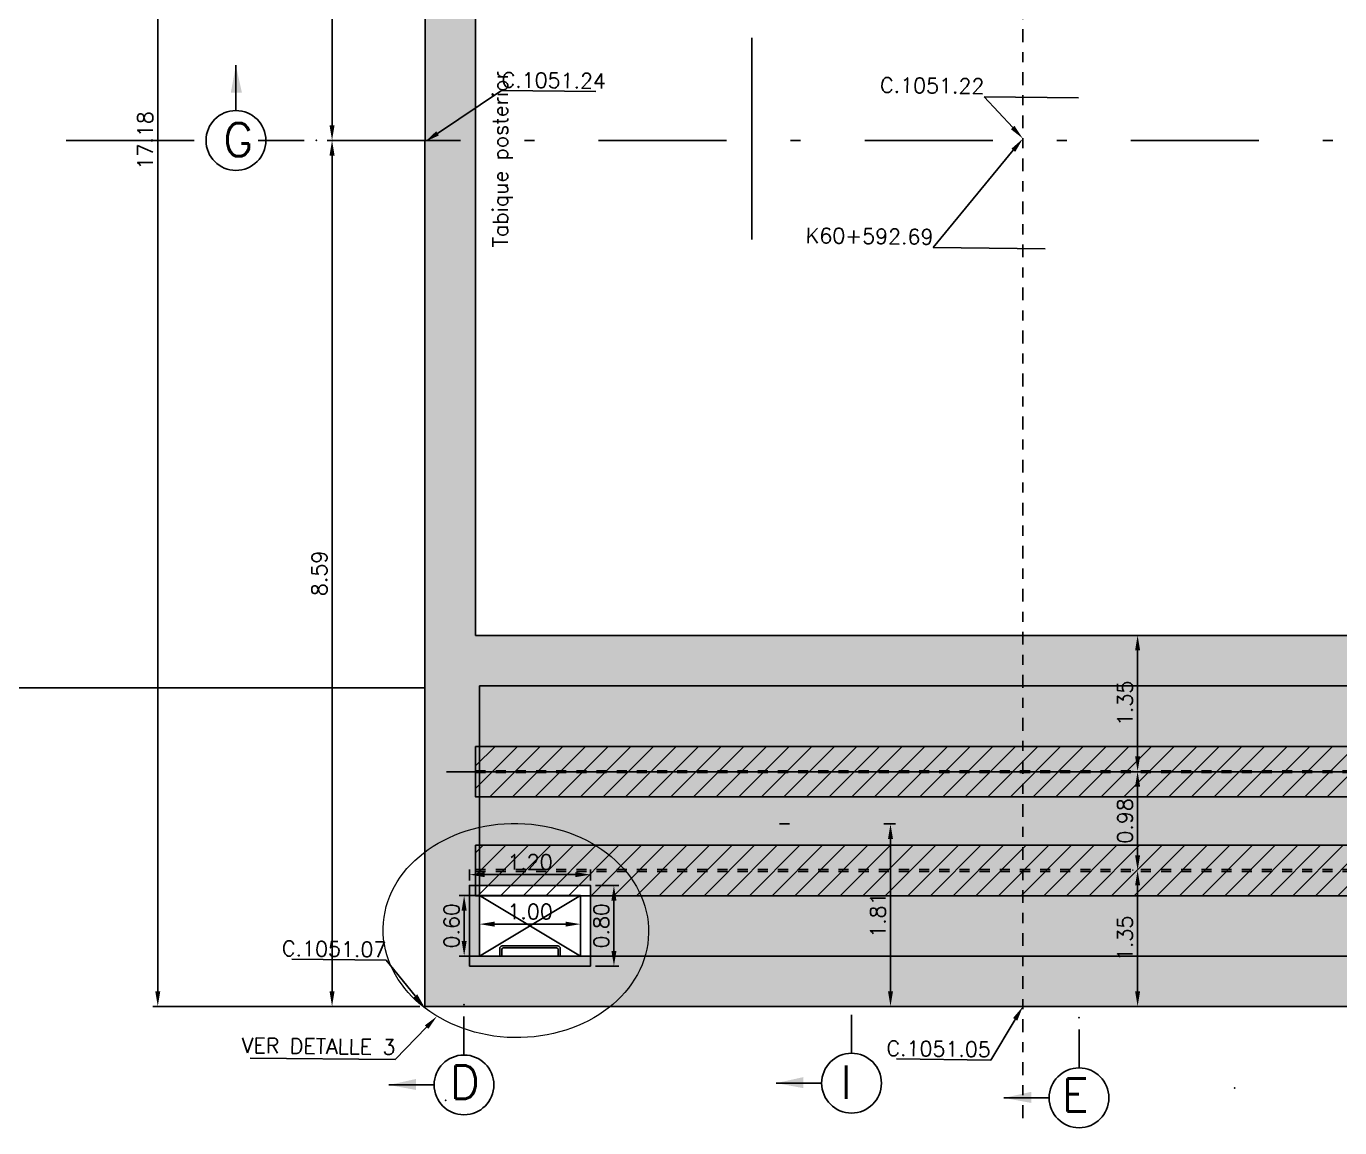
# Model space of a CAD drawing. Header units: metres. Extents: x 1080427 to 1081241, y 976768 to 977288.
# Drawn here: x 1080656.62 to 1080669.65, y 976938.39 to 976949.31 of the extents above; entities that cross this region are included whole.
import ezdxf
from ezdxf import colors
from ezdxf.entities.mleader import LeaderData, LeaderLine
from ezdxf.math import Vec2, Vec3

# ---------------------------------------------------------------- set-up
doc = ezdxf.new("R2010")
doc.units = ezdxf.units.M
doc.header["$LTSCALE"] = 25.4
doc.linetypes.add('DASHDOT', pattern=[1, 0.5, -0.25, 0, -0.25])
doc.linetypes.add('HIDDEN', pattern=[0.375, 0.25, -0.125])
for name, color, linetype in [('CIRCULOCONTRAP', 130, 'Continuous'), ('CONTRAPESO', 3, 'Continuous'), ('DGEO_S3E1_NUEV_BVIA', 60, 'Continuous'), ('dgeo_s3e1_nuevSTALBL', 7, 'Continuous'), ('DIMCONTRAPESO', 1, 'Continuous'), ('EJE PUENTE', 41, 'DASHDOT'), ('EJECABLES', 203, 'DASHDOT'), ('ESCALERAGATO', 53, 'Continuous'), ('PERFIL MET', 37, 'Continuous'), ('R175COTR', 7, 'Continuous')]:
    doc.layers.add(name, color=color, linetype=linetype)
for name, color, linetype, lineweight in [('COTA', 1, 'Continuous', 30), ('EJECONTRAPESO', 41, 'DASHDOT', 30), ('OTROS', 8, 'Continuous', 5), ('SOLIDOREFCONT', 254, 'Continuous', 5), ('TAPACCESO', 30, 'Continuous', 30)]:
    doc.layers.add(name, color=color, linetype=linetype, lineweight=lineweight)
doc.styles.add('romans', font='romans.shx')
doc.dimstyles.new('Copy 75', dxfattribs={"dimtxt": 0.15, "dimasz": 0.15, "dimexe": 0.05, "dimexo": 0.05, "dimgap": 0.05, "dimtad": 1, "dimzin": 0, "dimdsep": 46, "dimtxsty": 'romans', "dimcen": 0.002, "dimclrd": 1, "dimclre": 1, "dimclrt": 3, "dimadec": 4, "dimazin": 0, "dimtfac": 1, "dimtofl": 0, "dimtmove": 1, "dimatfit": 3, "dimfxl": 1, "dimtolj": 1, "dimtzin": 0, "dimarcsym": 1})

# ---------------------------------------------------------------- blocks, each defined once
blk = doc.blocks.new('sta_tic')
blk.add_line((0, -0.04164999999999996), (0, 0.04164999999999996))
blk = doc.blocks.new('*D64')
at = {"layer": 'Defpoints', "color": 0, "transparency": 16777216}
for p in [(1080659.928181577, 976948.1799643373), (1080659.649908516, 976939.5894934441), (1080660.570608189, 976939.5894934441)]:
    blk.add_point(p, dxfattribs=at)
at = {"layer": 'DIMCONTRAPESO', "color": 1, "lineweight": -2, "transparency": 16777216}
for p, q in [((1080659.878181577, 976948.1799643373), (1080659.599908516, 976948.1799643373)), ((1080659.649908516, 976948.0299643372), (1080659.649908516, 976939.7394934441)), ((1080660.520608189, 976939.5894934441), (1080659.599908516, 976939.5894934441))]:
    blk.add_line(p, q, dxfattribs=at)
at = {"layer": 'DIMCONTRAPESO', "color": 1, "transparency": 16777216}
for points in [[(1080659.624908516, 976948.0299643372), (1080659.674908516, 976948.0299643372), (1080659.649908516, 976948.1799643373)], [(1080659.624908516, 976939.7394934441), (1080659.674908516, 976939.7394934441), (1080659.649908516, 976939.5894934441)]]:
    blk.add_solid(points, dxfattribs=at)
at = {"layer": 'DIMCONTRAPESO', "color": 3, "transparency": 16777216, "insert": (1080659.524908516, 976943.8847288907), "char_height": 0.15, "attachment_point": 5, "rotation": 90, "style": 'romans'}
blk.add_mtext('\\A1;8.59', dxfattribs=at)
blk = doc.blocks.new('*D157')
at = {"layer": 'Defpoints', "color": 0, "transparency": 16777216}
for p in [(1080662.213263283, 976940.8961763742), (1080661.013263282, 976940.7889934485), (1080662.213263283, 976940.7889934485)]:
    blk.add_point(p, dxfattribs=at)
at = {"layer": 'DIMCONTRAPESO', "color": 1, "lineweight": -2, "transparency": 16777216}
for p, q in [((1080661.013263282, 976940.8389934485), (1080661.013263282, 976940.9461763742)), ((1080662.213263283, 976940.8389934485), (1080662.213263283, 976940.9461763742)), ((1080661.163263282, 976940.8961763742), (1080662.063263283, 976940.8961763742))]:
    blk.add_line(p, q, dxfattribs=at)
at = {"layer": 'DIMCONTRAPESO', "color": 1, "transparency": 16777216}
for points in [[(1080661.163263282, 976940.9211763742), (1080661.163263282, 976940.8711763741), (1080661.013263282, 976940.8961763742)], [(1080662.063263283, 976940.9211763742), (1080662.063263283, 976940.8711763741), (1080662.213263283, 976940.8961763742)]]:
    blk.add_solid(points, dxfattribs=at)
at = {"layer": 'DIMCONTRAPESO', "color": 3, "transparency": 16777216, "insert": (1080661.613263282, 976941.0211763742), "char_height": 0.15, "attachment_point": 5, "style": 'romans'}
blk.add_mtext('\\A1;1.20', dxfattribs=at)
blk = doc.blocks.new('*D158')
at = {"layer": 'Defpoints', "color": 0, "transparency": 16777216}
for p in [(1080661.173263206, 976940.6889934484), (1080660.96027649, 976940.0889934484), (1080661.173263206, 976940.0889934484)]:
    blk.add_point(p, dxfattribs=at)
at = {"layer": 'DIMCONTRAPESO', "color": 1, "lineweight": -2, "transparency": 16777216}
for p, q in [((1080661.123263206, 976940.6889934484), (1080660.91027649, 976940.6889934484)), ((1080660.96027649, 976940.5389934484), (1080660.96027649, 976940.2389934484)), ((1080661.123263206, 976940.0889934484), (1080660.91027649, 976940.0889934484))]:
    blk.add_line(p, q, dxfattribs=at)
at = {"layer": 'DIMCONTRAPESO', "color": 1, "transparency": 16777216}
for points in [[(1080660.93527649, 976940.5389934484), (1080660.98527649, 976940.5389934484), (1080660.96027649, 976940.6889934484)], [(1080660.93527649, 976940.2389934484), (1080660.98527649, 976940.2389934484), (1080660.96027649, 976940.0889934484)]]:
    blk.add_solid(points, dxfattribs=at)
at = {"layer": 'DIMCONTRAPESO', "color": 3, "transparency": 16777216, "insert": (1080660.835276489, 976940.3889934485), "char_height": 0.15, "attachment_point": 5, "rotation": 90, "style": 'romans'}
blk.add_mtext('\\A1;0.60', dxfattribs=at)
blk = doc.blocks.new('*D159')
at = {"layer": 'Defpoints', "color": 0, "transparency": 16777216}
for p in [(1080661.113263282, 976940.4051793386), (1080661.113263282, 976940.1889934485), (1080662.115634172, 976940.1889934485)]:
    blk.add_point(p, dxfattribs=at)
at = {"layer": 'DIMCONTRAPESO', "color": 1, "lineweight": -2, "transparency": 16777216}
for p, q in [((1080661.113263282, 976940.2389934486), (1080661.113263282, 976940.4551793387)), ((1080662.115634172, 976940.2389934486), (1080662.115634172, 976940.4551793387)), ((1080661.965634172, 976940.4051793386), (1080661.263263282, 976940.4051793386))]:
    blk.add_line(p, q, dxfattribs=at)
at = {"layer": 'DIMCONTRAPESO', "color": 1, "transparency": 16777216}
for points in [[(1080661.263263282, 976940.4301793387), (1080661.263263282, 976940.3801793386), (1080661.113263282, 976940.4051793386)], [(1080661.965634172, 976940.4301793387), (1080661.965634172, 976940.3801793386), (1080662.115634172, 976940.4051793386)]]:
    blk.add_solid(points, dxfattribs=at)
at = {"layer": 'DIMCONTRAPESO', "color": 3, "transparency": 16777216, "insert": (1080661.614448727, 976940.5301793386), "char_height": 0.15, "attachment_point": 5, "style": 'romans'}
blk.add_mtext('\\A1;1.00', dxfattribs=at)
blk = doc.blocks.new('*D160')
at = {"layer": 'Defpoints', "color": 0, "transparency": 16777216}
for p in [(1080662.213263283, 976940.7889934485), (1080662.213263283, 976939.9889934486), (1080662.446070617, 976939.9889934486)]:
    blk.add_point(p, dxfattribs=at)
at = {"layer": 'DIMCONTRAPESO', "color": 1, "lineweight": -2, "transparency": 16777216}
for p, q in [((1080662.263263283, 976940.7889934485), (1080662.496070617, 976940.7889934485)), ((1080662.446070617, 976940.6389934485), (1080662.446070617, 976940.1389934486)), ((1080662.263263283, 976939.9889934486), (1080662.496070617, 976939.9889934486))]:
    blk.add_line(p, q, dxfattribs=at)
at = {"layer": 'DIMCONTRAPESO', "color": 1, "transparency": 16777216}
for points in [[(1080662.421070617, 976940.6389934485), (1080662.471070617, 976940.6389934485), (1080662.446070617, 976940.7889934485)], [(1080662.421070617, 976940.1389934486), (1080662.471070617, 976940.1389934486), (1080662.446070617, 976939.9889934486)]]:
    blk.add_solid(points, dxfattribs=at)
at = {"layer": 'DIMCONTRAPESO', "color": 3, "transparency": 16777216, "insert": (1080662.321070617, 976940.3889934487), "char_height": 0.15, "attachment_point": 5, "rotation": 90, "style": 'romans'}
blk.add_mtext('\\A1;0.80', dxfattribs=at)
blk = doc.blocks.new('*D218')
at = {"layer": 'Defpoints', "color": 0, "transparency": 16777216}
for p in [(1080659.649908516, 976956.7700577831), (1080659.649908516, 976956.7700577831), (1080659.649908516, 976948.1799643373)]:
    blk.add_point(p, dxfattribs=at)
at = {"layer": 'DIMCONTRAPESO', "color": 1, "lineweight": -2, "transparency": 16777216}
blk.add_line((1080659.649908516, 976948.3299643373), (1080659.649908516, 976956.6200577831), dxfattribs=at)
at = {"layer": 'DIMCONTRAPESO', "color": 1, "transparency": 16777216}
for points in [[(1080659.624908516, 976956.6200577831), (1080659.674908516, 976956.6200577831), (1080659.649908516, 976956.7700577831)], [(1080659.624908516, 976948.3299643373), (1080659.674908516, 976948.3299643373), (1080659.649908516, 976948.1799643373)]]:
    blk.add_solid(points, dxfattribs=at)
at = {"layer": 'DIMCONTRAPESO', "color": 3, "transparency": 16777216, "insert": (1080659.524908516, 976952.4750110604), "char_height": 0.15, "attachment_point": 5, "rotation": 90, "style": 'romans'}
blk.add_mtext('\\A1;8.59', dxfattribs=at)
blk = doc.blocks.new('*D505')
at = {"layer": 'COTA', "color": 1, "lineweight": -2, "transparency": 16777216}
for p, q in [((1080665.123263282, 976941.399768764), (1080665.239537978, 976941.399768764)), ((1080665.189537978, 976941.249768764), (1080665.189537978, 976939.7392286262)), ((1080665.123233866, 976939.5892286262), (1080665.239537978, 976939.5892286262))]:
    blk.add_line(p, q, dxfattribs=at)
at = {"layer": 'COTA', "color": 1, "transparency": 16777216}
for points in [[(1080665.164537978, 976941.249768764), (1080665.214537978, 976941.249768764), (1080665.189537978, 976941.399768764)], [(1080665.164537978, 976939.7392286262), (1080665.214537978, 976939.7392286262), (1080665.189537978, 976939.5892286262)]]:
    blk.add_solid(points, dxfattribs=at)
at = {"layer": 'Defpoints', "color": 0, "transparency": 16777216}
for p in [(1080665.073263282, 976941.399768764), (1080665.073233866, 976939.5892286262), (1080665.189537978, 976939.5892286262)]:
    blk.add_point(p, dxfattribs=at)
at = {"layer": 'COTA', "color": 3, "transparency": 16777216, "insert": (1080665.064537978, 976940.4944986952), "char_height": 0.15, "attachment_point": 5, "rotation": 90, "style": 'romans'}
blk.add_mtext('\\A1;1.81', dxfattribs=at)
blk = doc.blocks.new('*D695')
at = {"layer": 'COTA', "color": 1, "lineweight": -2, "transparency": 16777216}
for p, q in [((1080660.523263282, 976956.7704352259), (1080657.871319028, 976956.7704352259)), ((1080657.921319028, 976956.6204352259), (1080657.921319028, 976939.739493508)), ((1080660.522252801, 976939.589493508), (1080657.871319028, 976939.589493508))]:
    blk.add_line(p, q, dxfattribs=at)
at = {"layer": 'COTA', "color": 1, "transparency": 16777216}
for points in [[(1080657.896319028, 976956.6204352259), (1080657.946319028, 976956.6204352259), (1080657.921319028, 976956.7704352259)], [(1080657.896319028, 976939.739493508), (1080657.946319028, 976939.739493508), (1080657.921319028, 976939.589493508)]]:
    blk.add_solid(points, dxfattribs=at)
at = {"layer": 'Defpoints', "color": 0, "transparency": 16777216}
for p in [(1080660.573263282, 976956.7704352259), (1080657.921319028, 976939.589493508), (1080660.572252801, 976939.589493508)]:
    blk.add_point(p, dxfattribs=at)
at = {"layer": 'COTA', "color": 3, "transparency": 16777216, "insert": (1080657.796319028, 976948.1799643671), "char_height": 0.15, "attachment_point": 5, "rotation": 90, "style": 'romans'}
blk.add_mtext('\\A1;17.18', dxfattribs=at)
blk = doc.blocks.new('*D1184')
at = {"layer": 'Defpoints', "color": 0, "transparency": 16777216}
for p in [(1080667.647512689, 976940.9390422414), (1080667.640581415, 976939.5890422415), (1080667.647512689, 976939.5890422415)]:
    blk.add_point(p, dxfattribs=at)
at = {"layer": 'DIMCONTRAPESO', "color": 1, "lineweight": -2, "transparency": 16777216}
for p, q in [((1080667.597512688, 976940.9390422414), (1080667.590581415, 976940.9390422414)), ((1080667.640581415, 976940.7890422414), (1080667.640581415, 976939.7390422415)), ((1080667.597512688, 976939.5890422415), (1080667.590581415, 976939.5890422415))]:
    blk.add_line(p, q, dxfattribs=at)
at = {"layer": 'DIMCONTRAPESO', "color": 1, "transparency": 16777216}
for points in [[(1080667.615581415, 976940.7890422414), (1080667.665581414, 976940.7890422414), (1080667.640581415, 976940.9390422414)], [(1080667.615581415, 976939.7390422415), (1080667.665581414, 976939.7390422415), (1080667.640581415, 976939.5890422415)]]:
    blk.add_solid(points, dxfattribs=at)
at = {"layer": 'DIMCONTRAPESO', "color": 3, "transparency": 16777216, "insert": (1080667.515581414, 976940.2640422416), "char_height": 0.15, "attachment_point": 5, "rotation": 90, "style": 'romans'}
blk.add_mtext('\\A1;1.35', dxfattribs=at)
blk = doc.blocks.new('*D1182')
at = {"layer": 'Defpoints', "color": 0, "transparency": 16777216}
for p in [(1080667.646478428, 976943.2703415144), (1080667.640581415, 976941.9203415144), (1080667.646478428, 976941.9203415144)]:
    blk.add_point(p, dxfattribs=at)
at = {"layer": 'DIMCONTRAPESO', "color": 1, "lineweight": -2, "transparency": 16777216}
for p, q in [((1080667.596478428, 976943.2703415144), (1080667.590581415, 976943.2703415144)), ((1080667.640581415, 976943.1203415144), (1080667.640581415, 976942.0703415144)), ((1080667.596478428, 976941.9203415144), (1080667.590581415, 976941.9203415144))]:
    blk.add_line(p, q, dxfattribs=at)
at = {"layer": 'DIMCONTRAPESO', "color": 1, "transparency": 16777216}
for points in [[(1080667.615581415, 976943.1203415144), (1080667.665581414, 976943.1203415144), (1080667.640581415, 976943.2703415144)], [(1080667.615581415, 976942.0703415144), (1080667.665581414, 976942.0703415144), (1080667.640581415, 976941.9203415144)]]:
    blk.add_solid(points, dxfattribs=at)
at = {"layer": 'DIMCONTRAPESO', "color": 3, "transparency": 16777216, "insert": (1080667.515581414, 976942.5953415144), "char_height": 0.15, "attachment_point": 5, "rotation": 90, "style": 'romans'}
blk.add_mtext('\\A1;1.35', dxfattribs=at)
blk = doc.blocks.new('*D1183')
at = {"layer": 'Defpoints', "color": 0, "transparency": 16777216}
for p in [(1080667.640581415, 976941.9191359531), (1080667.640581415, 976940.9390422414), (1080667.640581415, 976940.9390422414)]:
    blk.add_point(p, dxfattribs=at)
at = {"layer": 'DIMCONTRAPESO', "color": 1, "lineweight": -2, "transparency": 16777216}
blk.add_line((1080667.640581415, 976941.769135953), (1080667.640581415, 976941.0890422415), dxfattribs=at)
at = {"layer": 'DIMCONTRAPESO', "color": 1, "transparency": 16777216}
for points in [[(1080667.615581415, 976941.769135953), (1080667.665581414, 976941.769135953), (1080667.640581415, 976941.9191359531)], [(1080667.615581415, 976941.0890422415), (1080667.665581414, 976941.0890422415), (1080667.640581415, 976940.9390422414)]]:
    blk.add_solid(points, dxfattribs=at)
at = {"layer": 'DIMCONTRAPESO', "color": 3, "transparency": 16777216, "insert": (1080667.515581414, 976941.4290890974), "char_height": 0.15, "attachment_point": 5, "rotation": 90, "style": 'romans'}
blk.add_mtext('\\A1;0.98', dxfattribs=at)

msp = doc.modelspace()

# ---------------------------------------------------------------- hatches: boundary and pattern name
at = {"layer": 'PERFIL MET', "linetype": 'HIDDEN', "ltscale": 0.005}
h = msp.add_hatch(dxfattribs=at)
h.set_pattern_fill('ANSI31', color=256, scale=0.05)
h.set_pattern_definition([(45, (0, -12.18198181025218), (-0.1122532015133644, 0.1122532015133644), [])])
h.paths.add_polyline_path([(1080661.073263282, 976942.1716483897), (1080681.573263282, 976942.1635252528), (1080681.573263282, 976941.6635252528), (1080661.073263282, 976941.6716483897)])
h = msp.add_hatch(dxfattribs=at)
h.set_pattern_fill('ANSI31', color=256, scale=0.05)
h.set_pattern_definition([(45, (0, -13.49315612355713), (-0.1122532015133644, 0.1122532015133644), [])])
h.paths.add_polyline_path([(1080661.073263282, 976941.187574644), (1080681.573263282, 976941.187574644), (1080681.573263282, 976940.687574644), (1080661.073263282, 976940.687574644)])
at = {"layer": 'SOLIDOREFCONT', "transparency": 33554541}
h = msp.add_hatch(color=251, dxfattribs=at)
h.dxf.hatch_style = 1
h.paths.add_polyline_path([(1080660.570652215, 976939.5894934415), (1080677.573259857, 976939.5884934487), (1080677.573259857, 976956.7704352259), (1080660.573263282, 976956.7704352259)])
h.paths.add_polyline_path([(1080661.113263282, 976953.5904881151), (1080661.113263206, 976956.2704881151), (1080677.073263206, 976956.2704881151), (1080677.073263282, 976953.5904881151)], flags=16)
h.paths.add_polyline_path([(1080661.073263282, 976953.0932655472), (1080677.073263282, 976953.0953415143), (1080677.073263282, 976943.2694934485), (1080661.073263282, 976943.2674174814)], flags=16)
h.paths.add_polyline_path([(1080661.113263282, 976942.7694934487), (1080677.073263282, 976942.7694934487), (1080677.073263282, 976940.0889934485), (1080661.113263282, 976940.0889934485)], flags=16)
at = {"layer": 'SOLIDOREFCONT', "transparency": 33554546}
h = msp.add_hatch(color=252, dxfattribs=at)
h.dxf.hatch_style = 1
h.paths.add_polyline_path([(1080662.213263283, 976940.0889934484), (1080662.213263283, 976940.7889934485), (1080661.113263282, 976940.7889934485), (1080661.113263282, 976942.7694934487), (1080677.073263282, 976942.7694934487), (1080677.073263282, 976940.0889934484)])

# ---------------------------------------------------------------- linework, layer by layer
for p, q in [((1080664.803263282, 976939.1245728385), (1080664.803263282, 976939.5057563175)), ((1080660.958571517, 976939.1069330948), (1080660.958571517, 976939.4881165738)), ((1080667.059601367, 976938.9786869587), (1080667.059601367, 976939.3598704376)), ((1080660.664323074, 976938.8096228943), (1080660.213271189, 976938.8096228937)), ((1080664.506632423, 976938.8279419792), (1080664.055580537, 976938.8279419792)), ((1080666.765352923, 976938.6813767586), (1080666.314301037, 976938.6813767586))]:
    msp.add_line(p, q)
for p in [(1080660.958571517, 976939.606768918), (1080667.059601367, 976939.4785227819), (1080668.602584124, 976938.7780392828), (1080660.775882457, 976938.657863606)]:
    msp.add_point(p)
for points in [[(1080660.484126356, 976938.8695445778), (1080660.484126356, 976938.7597874091), (1080660.213271189, 976938.8096228937)], [(1080664.326435704, 976938.8878636629), (1080664.326435704, 976938.7781064942), (1080664.055580537, 976938.8279419792)], [(1080666.585156205, 976938.7412984424), (1080666.585156205, 976938.6315412737), (1080666.314301037, 976938.6813767586)]]:
    msp.add_solid(points)
at = {"layer": 'CIRCULOCONTRAP'}
for centre in [(1080658.696393843, 976948.1799643373), (1080660.958571517, 976938.8103022354), (1080664.803263282, 976938.8279419792), (1080667.059601367, 976938.6820560993)]:
    msp.add_circle(centre, 0.296630859375, dxfattribs=at)
at = {"layer": 'CONTRAPESO'}
for points in [[(1080660.573263282, 976956.7704352259), (1080677.573263206, 976956.7704352259), (1080677.573263282, 976939.5884934484), (1080660.570608189, 976939.5894934441)], [(1080661.073263282, 976943.2703415144), (1080661.073263282, 976953.0903415143), (1080677.073263282, 976953.0903415143), (1080677.073263282, 976943.2703415144)]]:
    msp.add_lwpolyline(points, close=True, dxfattribs=at)
msp.add_lwpolyline([(1080677.073263282, 976940.0889934485), (1080677.073263282, 976940.0889934485), (1080661.113263282, 976940.0889934485), (1080661.113263282, 976942.7685861491), (1080677.073263282, 976942.7685861491), (1080677.073263282, 976940.0889934485)], dxfattribs=at)
at = {"layer": 'DGEO_S3E1_NUEV_BVIA'}
msp.add_line((1080654.269319884, 976942.7480423115), (1080660.573263282, 976942.7480423115), dxfattribs=at)
at = {"layer": 'EJE PUENTE', "ltscale": 0.1}
msp.add_lwpolyline([(1080643.813269292, 976948.1799643373), (1081123.813502475, 976948.1799643373)], dxfattribs=at)
at = {"layer": 'EJECABLES'}
msp.add_lwpolyline([(1080683.238669808, 976941.399768764), (1080659.912205587, 976941.399768764)], dxfattribs=at)
at = {"layer": 'EJECONTRAPESO', "ltscale": 0.01}
msp.add_lwpolyline([(1080666.503263282, 976959.1039032531), (1080666.503263282, 976938.439959088)], dxfattribs=at)
at = {"layer": 'EJECONTRAPESO', "color": 57}
msp.add_lwpolyline([(1080660.785904067, 976941.9175868212), (1080681.727868217, 976941.9175868212)], dxfattribs=at)
at = {"layer": 'ESCALERAGATO'}
for points in [[(1080661.338263282, 976940.1886121978), (1080661.888263283, 976940.1886121978, -0.414213562373095), (1080661.913263283, 976940.1636121977), (1080661.913263283, 976940.0889934485), (1080661.313263282, 976940.0889934485), (1080661.313263282, 976940.1636121977, -0.414213562373095)], [(1080661.348263282, 976940.1686121977), (1080661.878263283, 976940.1686121977, -0.414213562373095), (1080661.893263282, 976940.1536121977), (1080661.893263282, 976940.0889934485), (1080661.333263282, 976940.0889934485), (1080661.333263282, 976940.1536121977, -0.414213562373095)]]:
    msp.add_lwpolyline(points, format="xyb", close=True, dxfattribs=at)
at = {"layer": 'OTROS'}
msp.add_ellipse((1080661.473468515, 976940.3416545695), major_axis=(-1.316474719744053, 0.024813421610995), ratio=0.8068957161346499, start_param=-1.570796326794897, end_param=4.71238898038469, dxfattribs=at)
at = {"layer": 'PERFIL MET'}
for points in [[(1080661.073263282, 976942.1675868212), (1080681.573263282, 976942.1675868212), (1080681.573263282, 976941.6675868212), (1080661.073263282, 976941.6675868212)], [(1080661.073263282, 976941.187574644), (1080681.573263282, 976941.187574644), (1080681.573263282, 976940.687574644), (1080661.073263282, 976940.687574644)]]:
    msp.add_lwpolyline(points, close=True, dxfattribs=at)
at = {"layer": 'PERFIL MET', "linetype": 'HIDDEN', "ltscale": 0.005}
for points in [[(1080661.073263282, 976941.9271118214), (1080681.573263282, 976941.9271118214)], [(1080661.073263282, 976941.9080618214), (1080681.573263282, 976941.9080618214)], [(1080661.073263282, 976940.9470996439), (1080681.573263282, 976940.9470996439)], [(1080661.073263282, 976940.928049644), (1080681.573263282, 976940.928049644)]]:
    msp.add_lwpolyline(points, dxfattribs=at)
at = {"layer": 'R175COTR'}
for p, q in [((1080658.695714502, 976948.4742127808), (1080658.695714502, 976948.9252646668)), ((1080658.993024702, 976948.1799643373), (1080659.374208181, 976948.1799643373))]:
    msp.add_line(p, q, dxfattribs=at)
msp.add_point((1080659.492860526, 976948.1799643373), dxfattribs=at)
msp.add_solid([(1080658.755636186, 976948.6544094993), (1080658.645879017, 976948.6544094993), (1080658.695714502, 976948.9252646668)], dxfattribs=at)
at = {"layer": 'TAPACCESO'}
for p, q in [((1080661.113263282, 976940.6889934485), (1080662.113263282, 976940.0889934485)), ((1080661.113263282, 976940.0889934485), (1080662.113263282, 976940.6889934485))]:
    msp.add_line(p, q, dxfattribs=at)
for points in [[(1080661.013263282, 976939.9889934486), (1080662.213263283, 976939.9889934486), (1080662.213263283, 976940.7889934485), (1080661.013263282, 976940.7889934485)], [(1080661.113263282, 976940.0889934485), (1080662.113263282, 976940.0889934485), (1080662.113263282, 976940.6889934485), (1080661.113263282, 976940.6889934485)]]:
    msp.add_lwpolyline(points, close=True, dxfattribs=at)

# ---------------------------------------------------------------- block references
at = {"layer": 'dgeo_s3e1_nuevSTALBL', "xscale": 24.00960384153662, "yscale": 24.00960384153662, "zscale": 24.00960384153662}
msp.add_blockref('sta_tic', (1080663.813263282, 976948.1980423117), dxfattribs=at)

# ---------------------------------------------------------------- texts
at = {"layer": 'COTA', "color": 3, "insert": (1080661.243594091, 976948.8680626746), "char_height": 0.15, "width": 3.516408503055573, "attachment_point": 3, "rotation": 90, "style": 'romans'}
msp.add_mtext('Tabique posterior\\P', dxfattribs=at)
at = {"layer": 'R175COTR', "insert": (1080658.56925885, 976948.3524504972), "char_height": 0.33, "width": 0.4150010265334458, "attachment_point": 1, "rotation": 359.9999636900451, "style": 'romans'}
msp.add_mtext('{\\C0;G}', dxfattribs=at)
at = {"layer": 'R175COTR', "char_height": 0.33, "width": 0.4150010265334458, "style": 'romans'}
for s, insert, attachment_point in [('{\\C0;D}', (1080661.116018432, 976938.6734924782), 9), ('{\\C0;I}', (1080664.807352667, 976939.003182755), 3), ('{\\C0;E}', (1080667.156625141, 976938.5452463421), 9)]:
    msp.add_mtext(s, dxfattribs=dict(at, insert=insert, attachment_point=attachment_point))

# ---------------------------------------------------------------- dimensions: what is measured, and where the dimension line sits
at = {"layer": 'COTA', "color": 2}
for base, p1, p2, picture, middle in [((1080657.921319028, 976939.589493508), (1080660.573263282, 976956.7704352259), (1080660.572252801, 976939.589493508), '*D695', (1080657.796319028, 976948.1799643671)), ((1080665.189537978, 976939.5892286262), (1080665.073263282, 976941.399768764), (1080665.073233866, 976939.5892286262), '*D505', (1080665.064537978, 976940.4944986952))]:
    dim = msp.add_linear_dim(base=base, p1=p1, p2=p2, angle=90, dimstyle='Copy 75', dxfattribs=at)
    dim.commit()
    dim.dimension.update_dxf_attribs({"geometry": picture, "text_midpoint": middle})
at = {"layer": 'DIMCONTRAPESO', "color": 2}
dim = msp.add_linear_dim(base=(1080659.649908516, 976956.7700577831), p1=(1080659.649908516, 976948.1799643373), p2=(1080659.649908516, 976956.7700577831), angle=90, dimstyle='Copy 75', dxfattribs=at)
dim.commit()
dim.dimension.update_dxf_attribs({"geometry": '*D218', "text_midpoint": (1080659.524908516, 976952.4750110604)})
at = {"layer": 'DIMCONTRAPESO'}
for base, p1, p2, picture, middle in [((1080659.649908516, 976939.5894934441), (1080659.928181577, 976948.1799643373), (1080660.570608189, 976939.5894934441), '*D64', (1080659.524908516, 976943.8847288907)), ((1080667.640581415, 976941.9203415144), (1080667.646478428, 976943.2703415144), (1080667.646478428, 976941.9203415144), '*D1182', (1080667.515581414, 976942.5953415144)), ((1080667.640581415, 976940.9390422414), (1080667.640581415, 976941.9191359531), (1080667.640581415, 976940.9390422414), '*D1183', (1080667.515581414, 976941.4290890974)), ((1080667.640581415, 976939.5890422415), (1080667.647512689, 976940.9390422414), (1080667.647512689, 976939.5890422415), '*D1184', (1080667.515581414, 976940.2640422416)), ((1080660.96027649, 976940.0889934484), (1080661.173263206, 976940.6889934484), (1080661.173263206, 976940.0889934484), '*D158', (1080660.835276489, 976940.3889934485)), ((1080662.446070617, 976939.9889934486), (1080662.213263283, 976940.7889934485), (1080662.213263283, 976939.9889934486), '*D160', (1080662.321070617, 976940.3889934487))]:
    dim = msp.add_linear_dim(base=base, p1=p1, p2=p2, angle=90, dimstyle='Copy 75', dxfattribs=at)
    dim.commit()
    dim.dimension.update_dxf_attribs({"geometry": picture, "text_midpoint": middle})
for base, p1, p2, picture, middle in [((1080662.213263283, 976940.8961763742), (1080661.013263282, 976940.7889934485), (1080662.213263283, 976940.7889934485), '*D157', (1080661.613263282, 976941.0211763742)), ((1080661.113263282, 976940.4051793386), (1080662.115634172, 976940.1889934485), (1080661.113263282, 976940.1889934485), '*D159', (1080661.614448727, 976940.5301793386))]:
    dim = msp.add_linear_dim(base=base, p1=p1, p2=p2, dimstyle='Copy 75', dxfattribs=at)
    dim.commit()
    dim.dimension.update_dxf_attribs({"geometry": picture, "text_midpoint": middle})

# ---------------------------------------------------------------- leaders
at = {"layer": 'COTA'}
ml = msp.add_multileader_mtext('Standard', dxfattribs=at)
ml.set_content('C.1051.24', color=3, style='romans')
ml.set_leader_properties(color=256)
ml.build(insert=Vec2(0, 0))
ml.multileader.update_dxf_attribs({"text_left_attachment_type": 6, "text_right_attachment_type": 6, "dogleg_length": 0, "arrow_head_size": 0.15})
ctx = ml.context
ctx.base_point, ctx.char_height, ctx.arrow_head_size, ctx.landing_gap_size, ctx.plane_origin, ctx.plane_x_axis, ctx.plane_y_axis = Vec3(1080661.33083604, 976948.6762852161), 0.15, 0.15, 0, Vec3(1080658.279153851, 976956.4864719001), Vec3(0.9999352659589028, -0.01137822005845793), Vec3(0.01137822005845793, 0.9999352659589028)
ctx.left_attachment, ctx.right_attachment = 6, 6
notes = []
notes.append((ctx, [(0, (1, 1, 0), (1080661.33083604, 976948.6762852161), (0.9999352659589028, -0.01137822005845793), 0, [(0, [(1080660.571935736, 976948.1666454617)], 0, [])])]))
ctx.mtext.insert, ctx.mtext.text_direction, ctx.mtext.rotation, ctx.mtext.width, ctx.mtext.defined_height, ctx.mtext.flow_direction = Vec3(1080661.33288412, 976948.856273564), Vec3(0.9999352659589028, -0.01137822005845793), 6.271806841595382, 3.572539773101424, 1.208357274911069, 5
ml = msp.add_multileader_mtext('Standard', dxfattribs=at)
ml.set_content('C.1051.22', color=3, style='romans')
ml.set_leader_properties(color=256)
ml.build(insert=Vec2(0, 0))
ml.multileader.update_dxf_attribs({"text_left_attachment_type": 6, "text_right_attachment_type": 6, "dogleg_length": 0, "arrow_head_size": 0.15})
ctx = ml.context
ctx.base_point, ctx.char_height, ctx.arrow_head_size, ctx.landing_gap_size, ctx.plane_origin, ctx.plane_x_axis, ctx.plane_y_axis = Vec3(1080665.012585149, 976948.6258959561), 0.15, 0.15, 0, Vec3(1080664.210481397, 976956.4864719001), Vec3(0.9999352659589028, -0.01137822005845793), Vec3(0.01137822005845793, 0.9999352659589028)
ctx.left_attachment, ctx.right_attachment, ctx.text_align_type = 6, 6, 2
notes.append((ctx, [(1, (1, 1, 0), (1080666.119656336, 976948.613298641), (-1, 0), 0, [(0, [(1080666.503263282, 976948.1980423122)], 0, [])])]))
ctx.mtext.insert, ctx.mtext.text_direction, ctx.mtext.rotation, ctx.mtext.width, ctx.mtext.defined_height, ctx.mtext.alignment, ctx.mtext.flow_direction = Vec3(1080666.121704416, 976948.793286989), Vec3(0.9999352659589028, -0.01137822005845793), 6.271806841595382, 3.572539773101424, 1.208357274911069, 3, 5
ml = msp.add_multileader_mtext('Standard', dxfattribs=at)
ml.set_content('K60+592.69', color=3, style='romans')
ml.set_leader_properties(color=256)
ml.build(insert=Vec2(0, 0))
ml.multileader.update_dxf_attribs({"text_left_attachment_type": 6, "text_right_attachment_type": 6, "dogleg_length": 0, "arrow_head_size": 0.15})
ctx = ml.context
ctx.base_point, ctx.char_height, ctx.arrow_head_size, ctx.landing_gap_size, ctx.plane_origin, ctx.plane_x_axis, ctx.plane_y_axis = Vec3(1080664.264247714, 976947.1336610827), 0.15, 0.15, 0, Vec3(1080664.271684193, 976954.3418322473), Vec3(0.9999352659589026, -0.01137822005845793), Vec3(0.01137822005845793, 0.9999352659589026)
ctx.left_attachment, ctx.right_attachment, ctx.text_align_type = 6, 6, 2
notes.append((ctx, [(1, (1, 1, 0), (1080665.614160323, 976947.1183004857), (-1, 0), 0, [(0, [(1080666.503263282, 976948.1980423122)], 0, [])])]))
ctx.mtext.insert, ctx.mtext.text_direction, ctx.mtext.rotation, ctx.mtext.alignment, ctx.mtext.flow_direction = Vec3(1080665.616208403, 976947.2982888336), Vec3(0.9999352659589026, -0.01137822005845793), 6.271806841595382, 3, 5
ml = msp.add_multileader_mtext('Standard', dxfattribs=at)
ml.set_content('C.1051.07', color=3, style='romans')
ml.set_leader_properties(color=256)
ml.build(insert=Vec2(0, 0))
ml.multileader.update_dxf_attribs({"text_left_attachment_type": 6, "text_right_attachment_type": 6, "dogleg_length": 0, "arrow_head_size": 0.15})
ctx = ml.context
ctx.base_point, ctx.char_height, ctx.arrow_head_size, ctx.landing_gap_size, ctx.plane_origin, ctx.plane_x_axis, ctx.plane_y_axis = Vec3(1080659.080073396, 976940.0606196929), 0.15, 0.15, 0, Vec3(1080658.277826304, 976947.896001007), Vec3(0.9999352659589028, -0.01137822005845793), Vec3(0.01137822005845793, 0.9999352659589028)
ctx.left_attachment, ctx.right_attachment, ctx.text_align_type = 6, 6, 2
notes.append((ctx, [(1, (1, 1, 0), (1080660.187144583, 976940.0480223779), (-1, 0), 0, [(0, [(1080660.570608189, 976939.5761745685)], 0, [])])]))
ctx.mtext.insert, ctx.mtext.text_direction, ctx.mtext.rotation, ctx.mtext.width, ctx.mtext.defined_height, ctx.mtext.alignment, ctx.mtext.flow_direction = Vec3(1080660.189192662, 976940.2280107258), Vec3(0.9999352659589028, -0.01137822005845793), 6.271806841595382, 3.572539773101424, 1.208357274911069, 3, 5
ml = msp.add_multileader_mtext('Standard', dxfattribs=at)
ml.set_content('C.1051.05', color=3, style='romans')
ml.set_leader_properties(color=256)
ml.build(insert=Vec2(0, 0))
ml.multileader.update_dxf_attribs({"text_left_attachment_type": 6, "text_right_attachment_type": 6, "dogleg_length": 0, "arrow_head_size": 0.15})
ctx = ml.context
ctx.base_point, ctx.char_height, ctx.arrow_head_size, ctx.landing_gap_size, ctx.plane_origin, ctx.plane_x_axis, ctx.plane_y_axis = Vec3(1080665.076107512, 976939.0698499798), 0.15, 0.15, 0, Vec3(1080664.210481397, 976947.9089709588), Vec3(0.9999352659589028, -0.01137822005845793), Vec3(0.01137822005845793, 0.9999352659589028)
ctx.left_attachment, ctx.right_attachment, ctx.text_align_type = 6, 6, 2
notes.append((ctx, [(1, (1, 1, 0), (1080666.1831787, 976939.0572526648), (-1, 0), 0, [(0, [(1080666.503263282, 976939.5891445203)], 0, [])])]))
ctx.mtext.insert, ctx.mtext.text_direction, ctx.mtext.rotation, ctx.mtext.width, ctx.mtext.defined_height, ctx.mtext.alignment, ctx.mtext.flow_direction = Vec3(1080666.185226779, 976939.2372410127), Vec3(0.9999352659589026, -0.01137822005845793), 6.271806841595382, 3.572539773101424, 1.208357274911069, 3, 5
ml = msp.add_multileader_mtext('Standard', dxfattribs=at)
ml.set_content('VER DETALLE 3', color=3, style='romans')
ml.set_leader_properties(color=256)
ml.build(insert=Vec2(0, 0))
ml.multileader.update_dxf_attribs({"text_left_attachment_type": 6, "text_right_attachment_type": 6, "dogleg_length": 0, "arrow_head_size": 0.15})
ctx = ml.context
ctx.base_point, ctx.char_height, ctx.arrow_head_size, ctx.landing_gap_size, ctx.plane_origin, ctx.plane_x_axis, ctx.plane_y_axis = Vec3(1080658.54178786, 976939.0805393585), 0.15, 0.15, 0, Vec3(1080658.232996598, 976947.3663372996), Vec3(0.9999352659589028, -0.01137822005845793), Vec3(0.01137822005845793, 0.9999352659589028)
ctx.left_attachment, ctx.right_attachment, ctx.text_align_type = 6, 6, 2
notes.append((ctx, [(1, (1, 1, 0), (1080660.277389786, 976939.0607900195), (-1, 0), 0, [(0, [(1080660.691524462, 976939.4919630123)], 0, [])])]))
ctx.mtext.insert, ctx.mtext.text_direction, ctx.mtext.rotation, ctx.mtext.width, ctx.mtext.alignment, ctx.mtext.flow_direction = Vec3(1080660.279550225, 976939.2605277065), Vec3(0.9999352659589028, -0.01137822005845793), 6.271806841595382, 2.610146250515303, 3, 5
for ctx, leaders in notes:
    for number, flags, end, landing, length, lines in leaders:
        leader = LeaderData()
        leader.index, (leader.has_last_leader_line, leader.has_dogleg_vector, leader.attachment_direction) = number, flags
        leader.last_leader_point, leader.dogleg_vector, leader.dogleg_length = Vec3(end), Vec3(landing), length
        for number, points, colour, breaks in lines:
            line = LeaderLine()
            line.index, line.vertices, line.color, line.breaks = number, Vec3.list(points), colors.encode_raw_color(colour), breaks
            leader.lines.append(line)
        ctx.leaders.append(leader)

doc.saveas('drawing.dxf')
